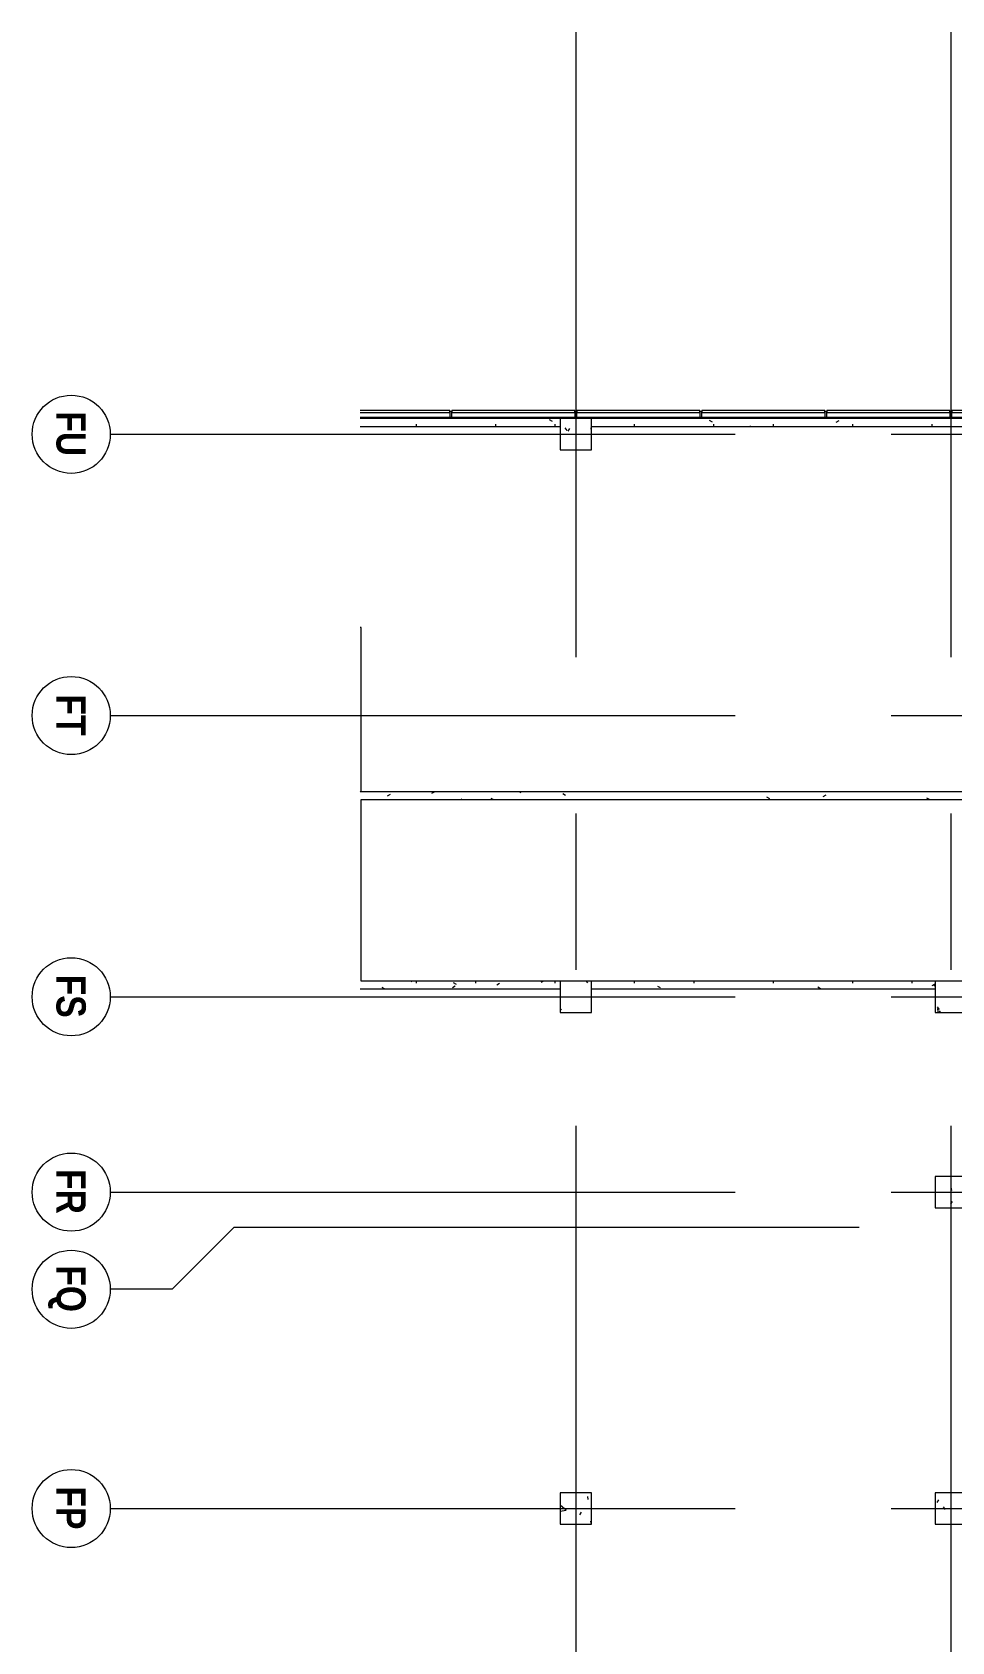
# Model space of a CAD drawing. Extents: x -14231 to 343475, y -171733 to 30720.
# Drawn here: x 177558 to 201107, y -53855 to -12650 of the extents above; entities that cross this region are included whole.
import ezdxf

# ---------------------------------------------------------------- set-up
doc = ezdxf.new("R2010")
doc.units = 0
doc.header["$LTSCALE"] = 8
doc.linetypes.add('IDA - Grid Line', pattern=[3500, 2000, -500, 500, -500])
for name, color, linetype, lineweight in [('A-_ANOTGRID_E', 7, 'CONTINUOUS', 9), ('A-_CLAD----_E', 7, 'CONTINUOUS', 9), ('A-_CLAD----_E1', 7, 'CONTINUOUS', 9), ('A-_WALL----_E', 7, 'CONTINUOUS', 9), ('A-_WALL----_H', 7, 'CONTINUOUS', 9), ('A-COLN----_E', 7, 'CONTINUOUS', 9), ('A-COLN----_E1', 7, 'CONTINUOUS', 9)]:
    doc.layers.add(name, color=color, linetype=linetype, lineweight=lineweight)
doc.styles.add('Arial Narrow_B', font='ARIALNB.TTF', dxfattribs={"height": 750})
pattern_1 = [(270, (-114873.83, 809413.83), (508, -2032), [83.82, -1440.18, 83.82, -1440.18, -8128]), (270, (-114873.83, 809413.83), (508, -2032), [-3048, 83.82, -2964.18, 83.82, -1440.18, -3556]), (270, (-114873.83, 809413.83), (508, -2032), [-7620, 83.82, -932.18, 83.82, -2456.18]), (30, (-114619.83, 808651.83), (1505.76362, 1455.9409), [83.82, -1440.18, 83.82, -1440.18, -8128]), (30, (-114619.83, 808651.83), (1505.76362, 1455.9409), [-3048, 83.82, -2964.18, 83.82, -1440.18, -3556]), (30, (-114619.83, 808651.83), (1505.76362, 1455.9409), [-7620, 83.82, -932.18, 83.82, -2456.18]), (150, (-113603.83, 808397.83), (-2013.76362, 576.0591), [83.82, -1440.18, 83.82, -1440.18, -8128]), (150, (-113603.83, 808397.83), (-2013.76362, 576.0591), [-3048, 83.82, -2964.18, 83.82, -1440.18, -3556]), (150, (-113603.83, 808397.83), (-2013.76362, 576.0591), [-7620, 83.82, -932.18, 83.82, -2456.18])]

# ---------------------------------------------------------------- blocks, each defined once
blk = doc.blocks.new('IDA - Rectangle Column - 800W X 800D-V20-PH1 LEVEL 3 - PROBE')
at = {"layer": 'A-COLN----_E1', "true_color": 0xaaaaaa}
h = blk.add_hatch(dxfattribs=at)
h.set_pattern_fill('FP_22', color=253, style=0, pattern_type=2)
h.set_pattern_definition([(320, (-306356.1, 832357.2), (-159.3907, -1821.8403), [190.5, -2095.5]), (265, (-306356.1, 832357.2), (1910.5674, 352.428), [152.4, -1676.4]), (10.451, (-306369.4, 832205.4), (1751.166, -1469.4262), [161.9, -1780.901]), (316.184, (-305848.1, 832357.2), (-420.428, -2710.791), [285.75, -3143.25]), (6.636, (-305883.2, 832131.3), (2474.276, -2374.0256), [242.85, -2671.351]), (261.184, (-305848, 832357.2), (2474.2525, -2374.05), [228.6, -2514.6]), (291, (-305975.1, 832103.2), (-1022.6516, -1516.1442), [190.5, -2095.5]), (236, (-305975.1, 832103.2), (1841.8805, -618.021), [152.4, -1676.4]), (341.451, (-306060.3, 831976.8), (819.2124, -2134.1713), [161.9, -1780.901]), (307.5, (-306356.1, 832357.2), (845.5504, -30.88603), [83.82, -1572.26, 83.82, -3300.73]), (307.5, (-306356.1, 832357.2), (845.5504, -30.88603), [-1739.9, -1617.98, 83.82, -1598.93]), (277.5, (-306356.1, 832357.2), (1001.80575, -668.1966), [83.82, -886.46, 83.82, -2175.51]), (277.5, (-306356.1, 832357.2), (1001.80575, -668.1966), [-1054.1, -1534.16, 83.82, -557.53]), (237.5, (-306356.1, 832923.6), (-57.2896, -1355.9093), [83.82, -551.18, 83.82, -4526.28]), (237.5, (-306356.1, 832923.6), (-57.2896, -1355.9093), [-718.82, -1897.38, 83.82, -2545.08]), (227.5, (-306356.1, 833177.6), (254.2664, -1481.2932), [83.82, -741.68, 83.82, -3098.8]), (227.5, (-306356.1, 833177.6), (254.2664, -1481.2932), [-909.32, -1231.9, 83.82, -1783.08])])
h.paths.add_polyline_path([(-400, -400), (400, -400), (400, 400), (-400, 400)])
at = {"layer": 'A-COLN----_E', "color": 253, "true_color": 0xaaaaaa}
for p, q in [((400, 400), (-400, 400)), ((-400, 400), (-400, -400)), ((400, -400), (400, 400)), ((-400, -400), (400, -400))]:
    blk.add_line(p, q, dxfattribs=at)
blk = doc.blocks.new('IDA - Rectangle Column - 800W X 800D-V21-PH1 LEVEL 3 - PROBE')
at = {"layer": 'A-COLN----_E1', "true_color": 0xaaaaaa}
h = blk.add_hatch(dxfattribs=at)
h.set_pattern_fill('FP_23', color=253, style=0, pattern_type=2)
h.set_pattern_definition([(320, (-306356.1, 846757.2), (-159.3907, -1821.8403), [190.5, -2095.5]), (265, (-306356.1, 846757.2), (1910.5674, 352.428), [152.4, -1676.4]), (10.451, (-306369.4, 846605.4), (1751.166, -1469.4262), [161.9, -1780.901]), (316.184, (-305848.1, 846757.2), (-420.428, -2710.791), [285.75, -3143.25]), (6.636, (-305883.2, 846531.3), (2474.276, -2374.0256), [242.85, -2671.351]), (261.184, (-305848, 846757.2), (2474.2525, -2374.05), [228.6, -2514.6]), (291, (-305975.1, 846503.2), (-1022.6516, -1516.1442), [190.5, -2095.5]), (236, (-305975.1, 846503.2), (1841.8805, -618.021), [152.4, -1676.4]), (341.451, (-306060.3, 846376.8), (819.2124, -2134.1713), [161.9, -1780.901]), (307.5, (-306356.1, 846757.2), (845.5504, -30.88603), [83.82, -1572.26, 83.82, -3300.73]), (307.5, (-306356.1, 846757.2), (845.5504, -30.88603), [-1739.9, -1617.98, 83.82, -1598.93]), (277.5, (-306356.1, 846757.2), (1001.80575, -668.1966), [83.82, -886.46, 83.82, -2175.51]), (277.5, (-306356.1, 846757.2), (1001.80575, -668.1966), [-1054.1, -1534.16, 83.82, -557.53]), (237.5, (-306356.1, 847323.6), (-57.2896, -1355.9093), [83.82, -551.18, 83.82, -4526.28]), (237.5, (-306356.1, 847323.6), (-57.2896, -1355.9093), [-718.82, -1897.38, 83.82, -2545.08]), (227.5, (-306356.1, 847577.6), (254.2664, -1481.2932), [83.82, -741.68, 83.82, -3098.8]), (227.5, (-306356.1, 847577.6), (254.2664, -1481.2932), [-909.32, -1231.9, 83.82, -1783.08])])
h.paths.add_polyline_path([(-400, 400), (-400, -400), (400, -400), (400, 400)])
at = {"layer": 'A-COLN----_E', "color": 253, "true_color": 0xaaaaaa}
for p, q in [((400, 400), (-400, 400)), ((-400, 400), (-400, -400)), ((400, -400), (400, 400)), ((-400, -400), (400, -400))]:
    blk.add_line(p, q, dxfattribs=at)
blk = doc.blocks.new('IDA - Rectangle Column - 800W X 800D-V22-PH1 LEVEL 3 - PROBE')
at = {"layer": 'A-COLN----_E1', "true_color": 0xaaaaaa}
h = blk.add_hatch(dxfattribs=at)
h.set_pattern_fill('FP_24', color=253, style=0, pattern_type=2)
h.set_pattern_definition([(320, (-315956.1, 846757.2), (-159.3907, -1821.8403), [190.5, -2095.5]), (265, (-315956.1, 846757.2), (1910.5674, 352.428), [152.4, -1676.4]), (10.451, (-315969.4, 846605.4), (1751.166, -1469.4262), [161.9, -1780.901]), (316.184, (-315448.1, 846757.2), (-420.428, -2710.791), [285.75, -3143.25]), (6.636, (-315483.2, 846531.3), (2474.276, -2374.0256), [242.85, -2671.351]), (261.184, (-315448, 846757.2), (2474.2525, -2374.05), [228.6, -2514.6]), (291, (-315575.1, 846503.2), (-1022.6516, -1516.1442), [190.5, -2095.5]), (236, (-315575.1, 846503.2), (1841.8805, -618.021), [152.4, -1676.4]), (341.451, (-315660.3, 846376.8), (819.2124, -2134.1713), [161.9, -1780.901]), (307.5, (-315956.1, 846757.2), (845.5504, -30.88603), [83.82, -1572.26, 83.82, -3300.73]), (307.5, (-315956.1, 846757.2), (845.5504, -30.88603), [-1739.9, -1617.98, 83.82, -1598.93]), (277.5, (-315956.1, 846757.2), (1001.80575, -668.1966), [83.82, -886.46, 83.82, -2175.51]), (277.5, (-315956.1, 846757.2), (1001.80575, -668.1966), [-1054.1, -1534.16, 83.82, -557.53]), (237.5, (-315956.1, 847323.6), (-57.2896, -1355.9093), [83.82, -551.18, 83.82, -4526.28]), (237.5, (-315956.1, 847323.6), (-57.2896, -1355.9093), [-718.82, -1897.38, 83.82, -2545.08]), (227.5, (-315956.1, 847577.6), (254.2664, -1481.2932), [83.82, -741.68, 83.82, -3098.8]), (227.5, (-315956.1, 847577.6), (254.2664, -1481.2932), [-909.32, -1231.9, 83.82, -1783.08])])
h.paths.add_polyline_path([(-400, -400), (400, -400), (400, 400), (-400, 400), (-400, 262)])
at = {"layer": 'A-COLN----_E', "color": 253, "true_color": 0xaaaaaa}
for p, q in [((400, 400), (-400, 400)), ((-400, 400), (-400, -400)), ((400, -400), (400, 400)), ((-400, -400), (400, -400))]:
    blk.add_line(p, q, dxfattribs=at)
blk = doc.blocks.new('IDA - Rectangle Column - 800W X 800D-V23-PH1 LEVEL 3 - PROBE')
at = {"layer": 'A-COLN----_E1', "true_color": 0xaaaaaa}
h = blk.add_hatch(dxfattribs=at)
h.set_pattern_fill('FP_25', color=253, style=0, pattern_type=2)
h.set_pattern_definition([(320, (-315956.1, 851757.2), (-159.3907, -1821.8403), [190.5, -2095.5]), (265, (-315956.1, 851757.2), (1910.5674, 352.428), [152.4, -1676.4]), (10.451, (-315969.4, 851605.4), (1751.166, -1469.4262), [161.9, -1780.901]), (316.184, (-315448.1, 851757.2), (-420.428, -2710.791), [285.75, -3143.25]), (6.636, (-315483.2, 851531.3), (2474.276, -2374.0256), [242.85, -2671.351]), (261.184, (-315448, 851757.2), (2474.2525, -2374.05), [228.6, -2514.6]), (291, (-315575.1, 851503.2), (-1022.6516, -1516.1442), [190.5, -2095.5]), (236, (-315575.1, 851503.2), (1841.8805, -618.021), [152.4, -1676.4]), (341.451, (-315660.3, 851376.8), (819.2124, -2134.1713), [161.9, -1780.901]), (307.5, (-315956.1, 851757.2), (845.5504, -30.88603), [83.82, -1572.26, 83.82, -3300.73]), (307.5, (-315956.1, 851757.2), (845.5504, -30.88603), [-1739.9, -1617.98, 83.82, -1598.93]), (277.5, (-315956.1, 851757.2), (1001.80575, -668.1966), [83.82, -886.46, 83.82, -2175.51]), (277.5, (-315956.1, 851757.2), (1001.80575, -668.1966), [-1054.1, -1534.16, 83.82, -557.53]), (237.5, (-315956.1, 852323.6), (-57.2896, -1355.9093), [83.82, -551.18, 83.82, -4526.28]), (237.5, (-315956.1, 852323.6), (-57.2896, -1355.9093), [-718.82, -1897.38, 83.82, -2545.08]), (227.5, (-315956.1, 852577.6), (254.2664, -1481.2932), [83.82, -741.68, 83.82, -3098.8]), (227.5, (-315956.1, 852577.6), (254.2664, -1481.2932), [-909.32, -1231.9, 83.82, -1783.08])])
h.paths.add_polyline_path([(-400, -400), (400, -400), (400, 400), (-400, 400)])
at = {"layer": 'A-COLN----_E', "color": 253, "true_color": 0xaaaaaa}
for p, q in [((400, 400), (-400, 400)), ((-400, 400), (-400, -400)), ((400, -400), (400, 400)), ((-400, -400), (400, -400))]:
    blk.add_line(p, q, dxfattribs=at)
blk = doc.blocks.new('IDA - Rectangle Column - 800W X 800D-V24-PH1 LEVEL 3 - PROBE')
at = {"layer": 'A-COLN----_E1', "true_color": 0xaaaaaa}
h = blk.add_hatch(dxfattribs=at)
h.set_pattern_fill('FP_26', color=253, style=0, pattern_type=2)
h.set_pattern_definition([(320, (-315956.1, 859857.2), (-159.3907, -1821.8403), [190.5, -2095.5]), (265, (-315956.1, 859857.2), (1910.5674, 352.428), [152.4, -1676.4]), (10.451, (-315969.4, 859705.4), (1751.166, -1469.4262), [161.9, -1780.901]), (316.184, (-315448.1, 859857.2), (-420.428, -2710.791), [285.75, -3143.25]), (6.636, (-315483.2, 859631.3), (2474.276, -2374.0256), [242.85, -2671.351]), (261.184, (-315448, 859857.2), (2474.2525, -2374.05), [228.6, -2514.6]), (291, (-315575.1, 859603.2), (-1022.6516, -1516.1442), [190.5, -2095.5]), (236, (-315575.1, 859603.2), (1841.8805, -618.021), [152.4, -1676.4]), (341.451, (-315660.3, 859476.8), (819.2124, -2134.1713), [161.9, -1780.901]), (307.5, (-315956.1, 859857.2), (845.5504, -30.88603), [83.82, -1572.26, 83.82, -3300.73]), (307.5, (-315956.1, 859857.2), (845.5504, -30.88603), [-1739.9, -1617.98, 83.82, -1598.93]), (277.5, (-315956.1, 859857.2), (1001.80575, -668.1966), [83.82, -886.46, 83.82, -2175.51]), (277.5, (-315956.1, 859857.2), (1001.80575, -668.1966), [-1054.1, -1534.16, 83.82, -557.53]), (237.5, (-315956.1, 860423.6), (-57.2896, -1355.90933), [83.82, -551.18, 83.82, -4526.28]), (237.5, (-315956.1, 860423.6), (-57.2896, -1355.90933), [-718.82, -1897.38, 83.82, -2545.08]), (227.5, (-315956.1, 860677.6), (254.2664, -1481.2932), [83.82, -741.68, 83.82, -3098.8]), (227.5, (-315956.1, 860677.6), (254.2664, -1481.2932), [-909.32, -1231.9, 83.82, -1783.08])])
h.paths.add_polyline_path([(-400, -400), (400, -400), (400, 400), (-400, 400)])
at = {"layer": 'A-COLN----_E', "color": 253, "true_color": 0xaaaaaa}
for p, q in [((400, 400), (-400, 400)), ((-400, 400), (-400, -400)), ((400, -400), (400, 400)), ((-400, -400), (400, -400))]:
    blk.add_line(p, q, dxfattribs=at)
blk = doc.blocks.new('IDA - Rectangle Column - 800W X 800D-V25-PH1 LEVEL 3 - PROBE')
at = {"layer": 'A-COLN----_E1', "true_color": 0xaaaaaa}
h = blk.add_hatch(dxfattribs=at)
h.set_pattern_fill('FP_27', color=253, style=0, pattern_type=2)
h.set_pattern_definition([(320, (-306356.1, 859857.2), (-159.3907, -1821.8403), [190.5, -2095.5]), (265, (-306356.1, 859857.2), (1910.5674, 352.428), [152.4, -1676.4]), (10.451, (-306369.4, 859705.4), (1751.166, -1469.4262), [161.9, -1780.901]), (316.184, (-305848.1, 859857.2), (-420.428, -2710.791), [285.75, -3143.25]), (6.636, (-305883.2, 859631.3), (2474.276, -2374.0256), [242.85, -2671.351]), (261.184, (-305848, 859857.2), (2474.2525, -2374.05), [228.6, -2514.6]), (291, (-305975.1, 859603.2), (-1022.6516, -1516.1442), [190.5, -2095.5]), (236, (-305975.1, 859603.2), (1841.8805, -618.021), [152.4, -1676.4]), (341.451, (-306060.3, 859476.8), (819.2124, -2134.1713), [161.9, -1780.901]), (307.5, (-306356.1, 859857.2), (845.5504, -30.88603), [83.82, -1572.26, 83.82, -3300.73]), (307.5, (-306356.1, 859857.2), (845.5504, -30.88603), [-1739.9, -1617.98, 83.82, -1598.93]), (277.5, (-306356.1, 859857.2), (1001.80575, -668.1966), [83.82, -886.46, 83.82, -2175.51]), (277.5, (-306356.1, 859857.2), (1001.80575, -668.1966), [-1054.1, -1534.16, 83.82, -557.53]), (237.5, (-306356.1, 860423.6), (-57.2896, -1355.9093), [83.82, -551.18, 83.82, -4526.28]), (237.5, (-306356.1, 860423.6), (-57.2896, -1355.9093), [-718.82, -1897.38, 83.82, -2545.08]), (227.5, (-306356.1, 860677.6), (254.2664, -1481.2932), [83.82, -741.68, 83.82, -3098.8]), (227.5, (-306356.1, 860677.6), (254.2664, -1481.2932), [-909.32, -1231.9, 83.82, -1783.08])])
h.paths.add_polyline_path([(-400, -400), (400, -400), (400, 400), (-400, 400)])
at = {"layer": 'A-COLN----_E', "color": 253, "true_color": 0xaaaaaa}
for p, q in [((400, 400), (-400, 400)), ((-400, 400), (-400, -400)), ((400, -400), (400, 400)), ((-400, -400), (400, -400))]:
    blk.add_line(p, q, dxfattribs=at)
blk = doc.blocks.new('System Panel - AlumPanelClad-White-10005328-PH1 LEVEL 3 - PROBE')
at = {"layer": 'A-_CLAD----_E', "color": 253, "true_color": 0xaaaaaa}
for p, q in [((1575, 25), (-1575, 25)), ((-1575, 25), (-1575, -25)), ((1575, -25), (1575, 25)), ((-1575, -25), (1575, -25))]:
    blk.add_line(p, q, dxfattribs=at)
blk = doc.blocks.new('Rectangular Mullion - groove center-10005325-PH1 LEVEL 3 - PROBE')
at = {"layer": 'A-_CLAD----_E1', "color": 253, "true_color": 0xaaaaaa}
blk.add_line((846867, 329691), (850017, 329691), dxfattribs=at)
blk = doc.blocks.new('Rectangular Mullion - groove center-9997094-PH1 LEVEL 3 - PROBE')
at = {"layer": 'A-_CLAD----_E1', "color": 253, "true_color": 0xaaaaaa}
for p, q in [((-25, -150), (-25, 0)), ((-25, 0), (25, 0)), ((25, 0), (25, -150)), ((25, -150), (-25, -150))]:
    blk.add_line(p, q, dxfattribs=at)
blk = doc.blocks.new('System Panel - AlumPanelClad-White-V59-PH1 LEVEL 3 - PROBE')
at = {"layer": 'A-_CLAD----_E', "color": 253, "true_color": 0xaaaaaa}
for p, q in [((727, 25), (-1575, 25)), ((-1575, 25), (-1575, -25)), ((-1575, -25), (727, -25))]:
    blk.add_line(p, q, dxfattribs=at)
blk = doc.blocks.new('Rectangular Mullion - groove center-V60-PH1 LEVEL 3 - PROBE')
at = {"layer": 'A-_CLAD----_E1', "color": 253, "true_color": 0xaaaaaa}
blk.add_line((831922, 300830), (831922, 303131), dxfattribs=at)
blk = doc.blocks.new('System Panel - AlumPanelClad-White-10087131-PH1 LEVEL 3 - PROBE')
at = {"layer": 'A-_CLAD----_E', "color": 253, "true_color": 0xaaaaaa}
for p, q in [((-760, 25), (-1575, 25)), ((-1575, 25), (-1575, -25)), ((-760, -25), (-760, 25)), ((1575, 25), (240, 25)), ((240, 25), (240, -25)), ((1575, -25), (1575, 25)), ((-1575, -25), (-760, -25)), ((240, -25), (1575, -25))]:
    blk.add_line(p, q, dxfattribs=at)
blk = doc.blocks.new('Rectangular Mullion - groove center-10086793-PH1 LEVEL 3 - PROBE')
at = {"layer": 'A-_CLAD----_E1', "color": 253, "true_color": 0xaaaaaa}
blk.add_line((831922, 315981), (831922, 317316), dxfattribs=at)
blk = doc.blocks.new('Grid - 4 mm Dia-18759-PH1 LEVEL 3 - PROBE')
at = {"layer": 'A-_ANOTGRID_E', "color": 253, "true_color": 0xaaaaaa}
blk.add_circle((0, 0), 4, dxfattribs=at)

msp = doc.modelspace()

# ---------------------------------------------------------------- hatches: boundary and pattern name
at = {"layer": 'A-_WALL----_H', "true_color": 0xd4d4d4}
h = msp.add_hatch(dxfattribs=at)
h.set_pattern_fill('FP_1', color=254, angle=-90, style=0, pattern_type=2)
h.set_pattern_definition(pattern_1)
h.paths.add_polyline_path([(185955.7512, -22730.1201), (185955.7512, -22743.3464), (191082.2899, -22743.3464), (191082.2899, -22543.3464), (185955.7512, -22543.3464), (185955.7512, -22643.3464)])
h.paths.add_polyline_path([(191882.2899, -22587.7596), (191882.2899, -22743.3464), (202445.6706, -22743.3464), (202445.6706, -22543.3464), (191882.2899, -22543.3464)])
h.paths.add_polyline_path([(203442.2899, -22543.3464), (203442.2899, -22743.3464), (210282.2899, -22743.3464), (210282.2899, -22543.3464), (209151.0476, -22543.3464)])
h = msp.add_hatch(dxfattribs=at)
h.set_pattern_fill('FP_1', color=254, angle=-90, style=0, pattern_type=2)
h.set_pattern_definition(pattern_1)
h.paths.add_polyline_path([(185955.7512, -36326.322), (185955.7512, -37143.3464), (185982.2899, -37143.3464), (185982.2899, -28093.3464), (185955.7512, -28093.3464), (185955.7512, -32293.3482)])
h = msp.add_hatch(dxfattribs=at)
h.set_pattern_fill('FP_1', color=254, angle=-90, style=0, pattern_type=2)
h.set_pattern_definition(pattern_1)
h.paths.add_polyline_path([(185982.2899, -32293.3482), (210782.2899, -32293.3482), (210782.2899, -32093.3482), (185982.2899, -32093.3482)])
h = msp.add_hatch(dxfattribs=at)
h.set_pattern_fill('FP_1', color=254, angle=-90, style=0, pattern_type=2)
h.set_pattern_definition(pattern_1)
h.paths.add_polyline_path([(185982.2899, -36943.3464), (185982.2899, -37143.3464), (191082.2899, -37143.3464), (191082.2899, -36943.3464)])
h = msp.add_hatch(dxfattribs=at)
h.set_pattern_fill('FP_1', color=254, angle=-90, style=0, pattern_type=2)
h.set_pattern_definition(pattern_1)
h.paths.add_polyline_path([(191882.2899, -36943.3464), (191882.2899, -37143.3464), (200682.2899, -37143.3464), (200682.2899, -36943.3464)])

# ---------------------------------------------------------------- linework, layer by layer
at = {"layer": 'A-_ANOTGRID_E', "color": 254, "linetype": 'IDA - Grid Line', "true_color": 0xd4d4d4}
for p, q in [((191482.2899, -12650.3661), (191482.2899, -169732.6721)), ((201082.2899, -12650.3661), (201082.2899, -169732.6721)), ((179558.4541, -22943.3464), (217979.1948, -22943.3464)), ((179558.4541, -30143.3464), (217979.1948, -30143.3464)), ((179558.4541, -37343.3464), (217979.1948, -37343.3464)), ((179558.4541, -42343.3464), (217979.1948, -42343.3464)), ((182733.4541, -43243.3464), (217979.1948, -43243.3464)), ((179558.4541, -50443.3464), (217979.1948, -50443.3464))]:
    msp.add_line(p, q, dxfattribs=at)
at = {"layer": 'A-_ANOTGRID_E', "color": 254, "true_color": 0xd4d4d4}
for p, q in [((182733.4541, -43243.3464), (181145.9541, -44830.8464)), ((181145.9541, -44830.8464), (179558.4541, -44830.8464))]:
    msp.add_line(p, q, dxfattribs=at)
at = {"layer": 'A-_WALL----_E', "color": 253, "true_color": 0xaaaaaa}
for p, q in [((191082.2899, -22543.3464), (185955.7512, -22543.3464)), ((202445.6706, -22543.3464), (191882.2899, -22543.3464)), ((185955.7512, -22743.3464), (191082.2899, -22743.3464)), ((191882.2899, -22743.3464), (202445.6706, -22743.3464)), ((185982.2899, -27893.3464), (185955.7512, -27893.3464)), ((185982.2899, -28093.3464), (185982.2899, -27893.3464)), ((185982.2899, -32093.3482), (185982.2899, -28093.3464)), ((210782.2899, -32093.3482), (185982.2899, -32093.3482)), ((185982.2899, -36943.3464), (185982.2899, -32293.3482)), ((185982.2899, -32293.3482), (210782.2899, -32293.3482)), ((191082.2899, -36943.3464), (185982.2899, -36943.3464)), ((200682.2899, -36943.3464), (191882.2899, -36943.3464)), ((185955.7512, -37143.3464), (185982.2899, -37143.3464)), ((185982.2899, -37143.3464), (191082.2899, -37143.3464)), ((191882.2899, -37143.3464), (200682.2899, -37143.3464))]:
    msp.add_line(p, q, dxfattribs=at)

# ---------------------------------------------------------------- block references
at = {"layer": 'A-_ANOTGRID_E', "color": 254, "lineweight": 5, "true_color": 0xd4d4d4, "xscale": 249.9999999999999, "yscale": 249.9999999999999, "zscale": 249.9999999999999, "rotation": 270}
for p in [(178558.4541, -22943.3464), (178558.4541, -30143.3464), (178558.4541, -37343.3464), (178558.4541, -42343.3464), (178558.4541, -44830.8464), (178558.4541, -50443.3464)]:
    msp.add_blockref('Grid - 4 mm Dia-18759-PH1 LEVEL 3 - PROBE', p, dxfattribs=at)
at = {"layer": 'A-_CLAD----_E', "color": 253, "lineweight": 9, "true_color": 0xaaaaaa, "rotation": 179.9999999999997}
for name, p in [('System Panel - AlumPanelClad-White-V59-PH1 LEVEL 3 - PROBE', (186682.2899, -22358.3485)), ('System Panel - AlumPanelClad-White-10005328-PH1 LEVEL 3 - PROBE', (189882.2899, -22358.3485)), ('System Panel - AlumPanelClad-White-10005328-PH1 LEVEL 3 - PROBE', (193082.2899, -22358.3485)), ('System Panel - AlumPanelClad-White-10005328-PH1 LEVEL 3 - PROBE', (196282.2899, -22358.3485)), ('System Panel - AlumPanelClad-White-10005328-PH1 LEVEL 3 - PROBE', (199482.2899, -22358.3485)), ('System Panel - AlumPanelClad-White-10087131-PH1 LEVEL 3 - PROBE', (202682.2899, -22358.3485))]:
    msp.add_blockref(name, p, dxfattribs=at)
at = {"layer": 'A-_CLAD----_E1', "color": 253, "lineweight": 9, "true_color": 0xaaaaaa, "rotation": 270}
for name in ['Rectangular Mullion - groove center-V60-PH1 LEVEL 3 - PROBE', 'Rectangular Mullion - groove center-10086793-PH1 LEVEL 3 - PROBE']:
    msp.add_blockref(name, (-114873.8284, 809413.8288), dxfattribs=at)
at = {"layer": 'A-_CLAD----_E1', "color": 253, "lineweight": 9, "true_color": 0xaaaaaa, "extrusion": (0, 0, -1)}
for p in [(-188282.2899, -22358.3485), (-191482.2899, -22358.3485), (-194682.2899, -22358.3485), (-197882.2899, -22358.3485), (-201082.2899, -22358.3485)]:
    msp.add_blockref('Rectangular Mullion - groove center-9997094-PH1 LEVEL 3 - PROBE', p, dxfattribs=at)
at = {"layer": 'A-_CLAD----_E1', "color": 253, "lineweight": 9, "true_color": 0xaaaaaa}
for p in [(-658559.8853, -352199.4668), (-655359.8853, -352199.4668), (-652159.8853, -352199.4668), (-648959.8853, -352199.4668)]:
    msp.add_blockref('Rectangular Mullion - groove center-10005325-PH1 LEVEL 3 - PROBE', p, dxfattribs=at)
at = {"layer": 'A-COLN----_E1', "color": 253, "lineweight": 9, "true_color": 0xaaaaaa}
for name, p in [('IDA - Rectangle Column - 800W X 800D-V20-PH1 LEVEL 3 - PROBE', (191482.2899, -22943.3464)), ('IDA - Rectangle Column - 800W X 800D-V21-PH1 LEVEL 3 - PROBE', (191482.2899, -37343.3464)), ('IDA - Rectangle Column - 800W X 800D-V22-PH1 LEVEL 3 - PROBE', (201082.2899, -37343.3464)), ('IDA - Rectangle Column - 800W X 800D-V23-PH1 LEVEL 3 - PROBE', (201082.2899, -42343.3464)), ('IDA - Rectangle Column - 800W X 800D-V25-PH1 LEVEL 3 - PROBE', (191482.2899, -50443.3464)), ('IDA - Rectangle Column - 800W X 800D-V24-PH1 LEVEL 3 - PROBE', (201082.2899, -50443.3464))]:
    msp.add_blockref(name, p, dxfattribs=at)

# ---------------------------------------------------------------- texts
at = {"layer": 'A-_ANOTGRID_E', "color": 253, "true_color": 0xaaaaaa, "char_height": 750, "attachment_point": 1, "rotation": 270, "style": 'Arial Narrow_B'}
for s, insert, width in [('FU', (178929.8178, -22355.5413), 1402.953125), ('FT', (178929.8178, -29605.5413), 1282.7), ('FS', (178929.8178, -36780.5413), 1342.826562), ('FR', (178929.8178, -41755.5413), 1402.953125), ('FQ', (178929.8178, -44218.0413), 1463.079687), ('FP', (178929.8178, -49880.5413), 1342.826562)]:
    msp.add_mtext(s, dxfattribs=dict(at, insert=insert, width=width))

doc.saveas('drawing.dxf')
